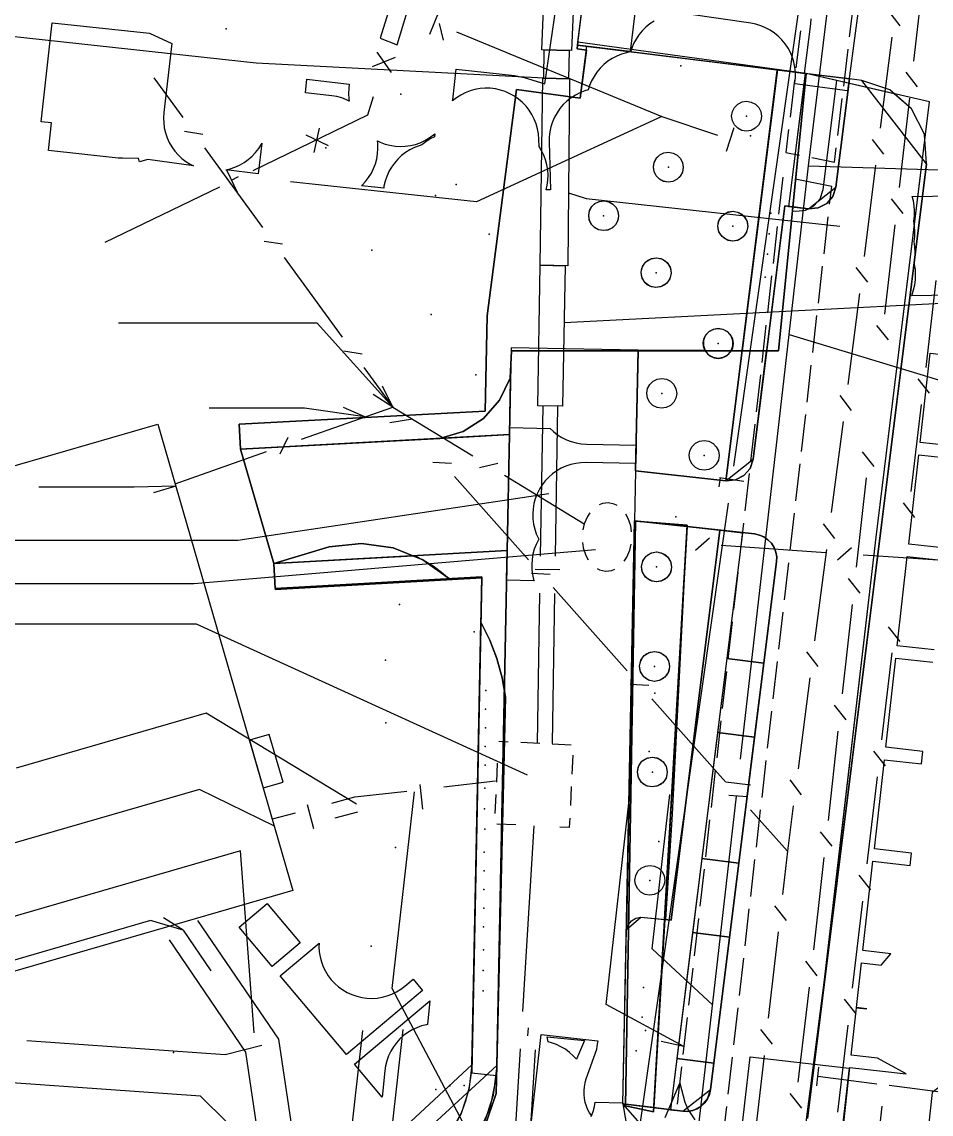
# Model space of a CAD drawing. Header units: metres. Extents: x 4550 to 4731, y 10605 to 11772.
# Drawn here: x 4646.23 to 4682.77, y 11572.27 to 11616.17 of the extents above; entities that cross this region are included whole.
import ezdxf

# ---------------------------------------------------------------- set-up
doc = ezdxf.new("R2010")
doc.units = ezdxf.units.M
for name, color, linetype in [('BOUNDARY', 7, 'Continuous'), ('BUILDING', 7, 'Continuous'), ('BUSH', 7, 'Continuous'), ('CURB', 7, 'Continuous'), ('ELECTR_CABLE', 7, 'Continuous'), ('ELECTR_CABLE_COMM', 7, 'Continuous'), ('GAS', 7, 'Continuous'), ('GRASS', 7, 'Continuous'), ('GROUND', 7, 'Continuous'), ('HEAT', 7, 'Continuous'), ('LAMP', 7, 'Continuous'), ('ROAD', 7, 'Continuous'), ('SEWER', 7, 'Continuous'), ('SIDEWALK_PATH', 7, 'Continuous'), ('TREE', 7, 'Continuous'), ('WATER_PIPELINE', 7, 'Continuous')]:
    doc.layers.add(name, color=color, linetype=linetype)

msp = doc.modelspace()

# ---------------------------------------------------------------- linework, layer by layer
at = {"layer": 'BOUNDARY'}
msp.add_lwpolyline([(4659.038, 11569.355), (4664.319, 11574.247), (4664.712, 11593.862), (4656.409, 11593.401), (4656.353, 11594.4), (4655.017, 11599.001), (4654.963, 11600), (4664.846, 11600.533), (4664.922, 11604.359), (4666.105, 11613.456), (4668.662, 11613.103), (4668.918, 11615.039), (4668.539, 11615.091), (4669.112, 11619.625)], dxfattribs=at)
at = {"layer": 'BUILDING'}
for points in [[(4643.254, 11577.245), (4637.826, 11595.982), (4651.698, 11600), (4657.126, 11581.263)], [(4655.931, 11585.389), (4656.726, 11585.62), (4656.171, 11587.531), (4655.377, 11587.3)]]:
    msp.add_lwpolyline(points, close=True, dxfattribs=at)
at = {"layer": 'BUSH'}
for p in [(4671.212, 11577.367), (4671.161, 11576.176)]:
    msp.add_point(p, dxfattribs=at)
at = {"layer": 'CURB'}
for points in [[(4679.488, 11613.877), (4668.558, 11615.243)], [(4674.512, 11597.717), (4676.587, 11614.229)], [(4677.699, 11614.09), (4677.031, 11608.748)], [(4678.943, 11609.532), (4679.486, 11613.878)], [(4679.982, 11613.816), (4679.486, 11613.878)], [(4682.587, 11610.467), (4679.982, 11613.816)], [(4682.587, 11610.467), (4677.793, 11572.099)], [(4677.842, 11608.662), (4678.943, 11609.532)], [(4675.614, 11598.598), (4676.885, 11608.777)], [(4676.885, 11608.777), (4677.842, 11608.662)], [(4665.897, 11603.077), (4665.827, 11599.584)], [(4670.991, 11602.975), (4665.897, 11603.077)], [(4670.894, 11598.122), (4670.991, 11602.975)], [(4655.017, 11599.001), (4665.827, 11599.584)], [(4665.827, 11599.584), (4665.734, 11594.921)], [(4674.513, 11597.728), (4675.614, 11598.598)], [(4670.894, 11598.122), (4674.513, 11597.728)], [(4670.385, 11572.689), (4670.854, 11596.115)], [(4675.673, 11595.59), (4670.854, 11596.115)], [(4670.52, 11579.677), (4671.108, 11580.183), (4672.32, 11580.074), (4674.276, 11595.731)], [(4675.191, 11595.631), (4672.293, 11572.44)], [(4656.353, 11594.4), (4665.734, 11594.921)], [(4665.734, 11594.921), (4665.319, 11574.227)], [(4673.907, 11573.257), (4676.557, 11594.472)], [(4656.353, 11594.4), (4656.411, 11593.357), (4664.712, 11593.834), (4664.313, 11573.933), (4665.297, 11573.829)], [(4658.957, 11568.358), (4665.319, 11574.227)], [(4672.791, 11572.389), (4673.907, 11573.257)], [(4670.385, 11572.689), (4672.791, 11572.389)], [(4673.054, 11569.648), (4670.385, 11572.689)]]:
    msp.add_lwpolyline(points, dxfattribs=at)
at = {"layer": 'ELECTR_CABLE'}
for points in [[(4679.878, 11616.926), (4679.403, 11613.396), (4677.286, 11613.681), (4677.296, 11613.732), (4677.316, 11613.937), (4677.316, 11614.143), (4677.296, 11614.348), (4677.255, 11614.55), (4677.195, 11614.747), (4677.116, 11614.938), (4677.019, 11615.119), (4676.904, 11615.29), (4676.773, 11615.45), (4676.627, 11615.595), (4676.468, 11615.726), (4676.296, 11615.84), (4676.114, 11615.937), (4675.924, 11616.016), (4675.727, 11616.075), (4675.525, 11616.115), (4673.019, 11616.484)], [(4671.632, 11616.207), (4671.46, 11616.092), (4671.301, 11615.961), (4671.156, 11615.815), (4671.025, 11615.656), (4670.911, 11615.484), (4670.814, 11615.302), (4670.735, 11615.112), (4670.691, 11614.967), (4670.522, 11614.934), (4670.324, 11614.875), (4670.133, 11614.798), (4669.951, 11614.702), (4669.779, 11614.588), (4669.619, 11614.458), (4669.472, 11614.314), (4669.34, 11614.155), (4669.225, 11613.984), (4669.126, 11613.803), (4669.046, 11613.613), (4668.993, 11613.441), (4668.847, 11613.4), (4668.655, 11613.325), (4668.472, 11613.231), (4668.298, 11613.12), (4668.136, 11612.992), (4667.988, 11612.849), (4667.854, 11612.692), (4667.736, 11612.523), (4667.636, 11612.343), (4667.553, 11612.154), (4667.49, 11611.958), (4667.446, 11611.757), (4667.422, 11611.552), (4667.418, 11611.346), (4667.476, 11609.418), (4667.297, 11609.418), (4667.341, 11609.608), (4667.368, 11609.812), (4667.374, 11610.018), (4667.36, 11610.224), (4667.326, 11610.427), (4667.273, 11610.626), (4667.2, 11610.819), (4667.108, 11611.004), (4667.012, 11611.158), (4667.004, 11611.465), (4666.988, 11611.671), (4666.952, 11611.874), (4666.897, 11612.072), (4666.822, 11612.264), (4666.729, 11612.448), (4666.618, 11612.622), (4666.491, 11612.784), (4666.348, 11612.933), (4666.192, 11613.067), (4666.023, 11613.185), (4665.843, 11613.286), (4665.655, 11613.369), (4665.459, 11613.434), (4665.258, 11613.478), (4665.053, 11613.503), (4664.847, 11613.507), (4664.642, 11613.492), (4664.439, 11613.456), (4664.24, 11613.4), (4664.048, 11613.326), (4663.864, 11613.232), (4663.691, 11613.122), (4663.54, 11613.004), (4663.546, 11613.036), (4663.683, 11614.278), (4666.028, 11614.024), (4666.414, 11613.943), (4667.239, 11613.682), (4667.697, 11616.791)], [(4685.202, 11605.21), (4681.976, 11605.158), (4681.998, 11605.206), (4682.064, 11605.401), (4682.111, 11605.602), (4682.138, 11605.806), (4682.145, 11606.012), (4682.132, 11606.218), (4682.098, 11606.421), (4682.085, 11606.471), (4682.097, 11606.521), (4682.124, 11606.726), (4682.13, 11606.932), (4682.117, 11607.137), (4682.083, 11607.341), (4682.083, 11607.341), (4682.083, 11607.341), (4682.11, 11607.545), (4682.117, 11607.751), (4682.104, 11607.957), (4682.07, 11608.16), (4682.07, 11608.161), (4682.07, 11608.163), (4682.097, 11608.367), (4682.104, 11608.573), (4682.091, 11608.779), (4682.057, 11608.982), (4682.01, 11609.159), (4685.262, 11609.211)], [(4678.174, 11573.409), (4678.252, 11574.155)], [(4672.074, 11572.14), (4672.164, 11572.326), (4672.672, 11573.518), (4672.87, 11572.757), (4673, 11572.439), (4673.275, 11572.047)], [(4680.585, 11573.483), (4678.214, 11573.789)], [(4685.822, 11572.807), (4681.081, 11573.419)]]:
    msp.add_lwpolyline(points, dxfattribs=at)
for points in [[(4651.3, 11610.644), (4650.959, 11610.554), (4650.926, 11610.678), (4650.274, 11610.691), (4650.098, 11610.702), (4647.302, 11611.006), (4647.423, 11612.117), (4647.015, 11612.161), (4647.448, 11616.138), (4651.357, 11615.713), (4652.263, 11615.306), (4651.938, 11612.528), (4651.924, 11612.322), (4651.931, 11612.116), (4651.957, 11611.912), (4652.004, 11611.711), (4652.069, 11611.516), (4652.154, 11611.328), (4652.257, 11611.149), (4652.377, 11610.981), (4652.512, 11610.826), (4652.662, 11610.685), (4652.826, 11610.559), (4653, 11610.45), (4653.134, 11610.384)], [(4659.39, 11613.672), (4659.371, 11613.497), (4659.358, 11613.291), (4659.366, 11613.085), (4659.379, 11612.992), (4659.28, 11613.041), (4659.087, 11613.114), (4658.888, 11613.168), (4658.685, 11613.201), (4657.624, 11613.325), (4657.687, 11613.871)], [(4660.417, 11609.525), (4660.403, 11609.527), (4659.881, 11609.587), (4659.9, 11609.604), (4660.042, 11609.755), (4660.167, 11609.918), (4660.276, 11610.093), (4660.368, 11610.277), (4660.441, 11610.47), (4660.494, 11610.669), (4660.528, 11610.873), (4660.542, 11611.078), (4660.535, 11611.284), (4660.522, 11611.39), (4660.632, 11611.336), (4660.825, 11611.264), (4661.024, 11611.212), (4661.228, 11611.179), (4661.434, 11611.167), (4661.64, 11611.174), (4661.844, 11611.202), (4662.044, 11611.25), (4662.239, 11611.317), (4662.426, 11611.403), (4662.604, 11611.507), (4662.771, 11611.628), (4662.824, 11611.674), (4662.81, 11611.557), (4662.81, 11611.553), (4662.637, 11611.466), (4662.463, 11611.355), (4662.301, 11611.228), (4662.299, 11611.226), (4662.202, 11611.195), (4662.01, 11611.122), (4661.825, 11611.03), (4661.65, 11610.921), (4661.487, 11610.796), (4661.337, 11610.654), (4661.201, 11610.499), (4661.081, 11610.332), (4660.979, 11610.153), (4660.894, 11609.965), (4660.828, 11609.77), (4660.781, 11609.569), (4660.771, 11609.486)], [(4655.734, 11610.071), (4654.424, 11610.224), (4654.597, 11610.264), (4654.792, 11610.33), (4654.98, 11610.414), (4655.159, 11610.517), (4655.326, 11610.637), (4655.482, 11610.772), (4655.623, 11610.923), (4655.748, 11611.086), (4655.858, 11611.261), (4655.878, 11611.302)], [(4656.291, 11578.211), (4654.96, 11579.792), (4656.088, 11580.74), (4656.128, 11580.687), (4657.416, 11579.157)], [(4658.177, 11579.144), (4658.171, 11579), (4658.184, 11578.794), (4658.217, 11578.59), (4658.269, 11578.391), (4658.341, 11578.198), (4658.432, 11578.013), (4658.54, 11577.837), (4658.664, 11577.673), (4658.805, 11577.522), (4658.959, 11577.386), (4659.126, 11577.265), (4659.304, 11577.161), (4659.492, 11577.076), (4659.686, 11577.009), (4659.887, 11576.961), (4660.091, 11576.933), (4660.297, 11576.926), (4660.503, 11576.938), (4660.706, 11576.971), (4660.906, 11577.024), (4661.099, 11577.095), (4661.284, 11577.186), (4661.459, 11577.294), (4661.623, 11577.419), (4661.952, 11577.695), (4662.334, 11577.242), (4659.273, 11574.666), (4656.613, 11577.828)], [(4659.595, 11574.284), (4662.623, 11576.831), (4662.529, 11575.872), (4662.495, 11575.867), (4662.295, 11575.817), (4662.101, 11575.747), (4661.915, 11575.659), (4661.738, 11575.553), (4661.573, 11575.43), (4661.42, 11575.292), (4661.282, 11575.139), (4661.159, 11574.974), (4661.053, 11574.797), (4660.965, 11574.611), (4660.895, 11574.417), (4660.845, 11574.217), (4660.815, 11574.013), (4660.711, 11572.958)], [(4668.837, 11575.233), (4668.515, 11574.476), (4668.389, 11574.616), (4668.236, 11574.754), (4668.071, 11574.877), (4667.894, 11574.983), (4667.708, 11575.071), (4667.513, 11575.141), (4667.385, 11575.173), (4667.339, 11575.381)]]:
    msp.add_lwpolyline(points, close=True, dxfattribs=at)
at = {"layer": 'ELECTR_CABLE_COMM'}
for points in [[(4682.475, 11618.193), (4682.062, 11614.597)], [(4681.052, 11616.602), (4681.512, 11616.01)], [(4681.188, 11615.562), (4680.724, 11611.9)], [(4651.533, 11613.922), (4652.694, 11612.324)], [(4681.744, 11614.146), (4682.21, 11613.559)], [(4681.891, 11613.107), (4681.478, 11609.511)], [(4652.764, 11611.775), (4653.504, 11611.658)], [(4680.4, 11611.452), (4680.859, 11610.859)], [(4653.575, 11611.11), (4655.896, 11607.913)], [(4680.535, 11610.412), (4680.071, 11606.749)], [(4681.159, 11609.06), (4681.625, 11608.473)], [(4681.307, 11608.021), (4680.894, 11604.425)], [(4655.966, 11607.364), (4656.706, 11607.247)], [(4656.777, 11606.699), (4659.098, 11603.502)], [(4679.747, 11606.301), (4680.206, 11605.709)], [(4682.561, 11602.283), (4682.973, 11605.782)], [(4679.883, 11605.261), (4679.419, 11601.599)], [(4661.143, 11600.692), (4658.101, 11604.058), (4650.116, 11604.058)], [(4680.575, 11603.974), (4681.041, 11603.387)], [(4659.168, 11602.954), (4659.908, 11602.836)], [(4659.979, 11602.288), (4661.143, 11600.692)], [(4661.143, 11600.692), (4660.725, 11601.527)], [(4682.706, 11601.244), (4682.241, 11601.832)], [(4661.143, 11600.692), (4660.354, 11601.192)], [(4679.094, 11601.152), (4679.552, 11600.558)], [(4660.014, 11600.294), (4657.589, 11600.646), (4653.765, 11600.646)], [(4657.475, 11599.399), (4661.143, 11600.692)], [(4660.014, 11600.294), (4659.159, 11600.671)], [(4661.143, 11600.692), (4664.347, 11598.737)], [(4681.971, 11597.294), (4682.386, 11600.793)], [(4661.933, 11600.21), (4661.012, 11600.051)], [(4679.227, 11600.111), (4678.753, 11596.45)], [(4656.605, 11598.812), (4656.929, 11599.488)], [(4652.391, 11597.607), (4656.06, 11598.9)], [(4680, 11598.886), (4680.468, 11598.3)], [(4662.75, 11598.482), (4663.498, 11598.438)], [(4664.623, 11598.258), (4665.351, 11598.435)], [(4665.627, 11597.956), (4668.831, 11596.001)], [(4652.418, 11597.516), (4650.74, 11597.468), (4646.915, 11597.468)], [(4652.418, 11597.516), (4651.525, 11597.24)], [(4663.622, 11597.899), (4666.587, 11594.557)], [(4680.151, 11597.848), (4679.753, 11594.25)], [(4670.146, 11596.73), (4670.037, 11596.793), (4669.8, 11596.844), (4669.56, 11596.815), (4669.433, 11596.756)], [(4682.114, 11596.255), (4681.651, 11596.844)], [(4669.059, 11596.436), (4668.955, 11596.289), (4668.831, 11596.001), (4668.775, 11595.751)], [(4670.73, 11595.681), (4670.697, 11595.916), (4670.597, 11596.214), (4670.497, 11596.385)], [(4678.428, 11596.003), (4678.885, 11595.41)], [(4673.86, 11595.418), (4673.296, 11594.925)], [(4669.283, 11594.956), (4653.142, 11593.591), (4645.2, 11593.591)], [(4668.758, 11595.254), (4668.789, 11595.027), (4668.887, 11594.728), (4668.991, 11594.549)], [(4670.429, 11594.499), (4670.537, 11594.653), (4670.66, 11594.942), (4670.713, 11595.184)], [(4678.536, 11594.839), (4674.326, 11595.121)], [(4678.56, 11594.963), (4678.086, 11591.302)], [(4679.566, 11595.036), (4679.002, 11594.543)], [(4684.242, 11594.457), (4680.032, 11594.739)], [(4666.711, 11594.018), (4667.459, 11593.973)], [(4669.342, 11594.204), (4669.444, 11594.144), (4669.681, 11594.091), (4669.695, 11594.09)], [(4669.695, 11594.09), (4669.935, 11594.122), (4670.055, 11594.179)], [(4679.436, 11593.797), (4679.905, 11593.212)], [(4667.583, 11593.435), (4670.549, 11590.092)], [(4679.588, 11592.759), (4679.189, 11589.162)], [(4681.523, 11591.266), (4681.059, 11591.855)], [(4677.761, 11590.855), (4678.218, 11590.261)], [(4680.788, 11587.317), (4681.203, 11590.816)], [(4677.893, 11589.814), (4677.419, 11586.153)], [(4670.673, 11589.554), (4671.421, 11589.509)], [(4671.545, 11588.97), (4674.51, 11585.628)], [(4678.872, 11588.709), (4679.341, 11588.124)], [(4679.024, 11587.671), (4678.625, 11584.074)], [(4680.932, 11586.277), (4680.468, 11586.866)], [(4677.094, 11585.706), (4677.551, 11585.112)], [(4680.197, 11582.328), (4680.612, 11585.827)], [(4674.634, 11585.089), (4675.382, 11585.045)], [(4675.506, 11584.506), (4676.989, 11582.835)], [(4677.226, 11584.665), (4676.989, 11582.835)], [(4678.309, 11583.621), (4678.777, 11583.036)], [(4676.989, 11582.835), (4676.791, 11581.095)], [(4678.46, 11582.583), (4678.261, 11580.784)], [(4680.34, 11581.289), (4679.877, 11581.877)], [(4679.605, 11577.339), (4680.02, 11580.838)], [(4676.473, 11580.643), (4676.939, 11580.056)], [(4678.261, 11580.784), (4678.036, 11578.87)], [(4676.621, 11579.604), (4676.225, 11576.124)], [(4677.716, 11578.419), (4678.18, 11577.831)], [(4677.861, 11577.38), (4677.41, 11573.552)], [(4679.749, 11576.3), (4679.285, 11576.889)], [(4675.907, 11575.672), (4676.374, 11575.085)], [(4679.014, 11572.35), (4679.429, 11575.849)], [(4676.056, 11574.633), (4675.66, 11571.153)], [(4677.091, 11573.101), (4677.555, 11572.513)]]:
    msp.add_lwpolyline(points, dxfattribs=at)
at = {"layer": 'GAS'}
for points in [[(4683.816, 11599.101), (4682.325, 11599.269), (4682.729, 11602.857), (4684.22, 11602.689)], [(4683.356, 11595.017), (4681.865, 11595.185), (4682.269, 11598.772), (4683.76, 11598.604)], [(4682.895, 11590.932), (4681.405, 11591.1), (4681.809, 11594.688), (4683.3, 11594.52)], [(4679.082, 11570.315), (4679.501, 11574.14), (4681.757, 11573.893), (4680.607, 11574.522), (4679.556, 11574.637), (4679.766, 11576.55), (4680.187, 11576.503), (4680.188, 11576.508), (4679.767, 11576.555), (4679.969, 11578.349), (4680.762, 11578.26), (4681.149, 11578.719), (4680.025, 11578.846), (4680.429, 11582.434), (4681.919, 11582.266), (4681.962, 11582.644), (4681.975, 11582.763), (4680.485, 11582.931), (4680.889, 11586.518), (4682.379, 11586.351), (4682.435, 11586.847), (4680.945, 11587.015), (4681.349, 11590.603), (4682.84, 11590.435)], [(4666.21, 11567.575), (4667.1, 11575.475), (4669.374, 11575.219), (4669.356, 11575.153), (4669.331, 11574.998), (4669.324, 11574.876), (4668.898, 11573.678), (4668.853, 11573.528), (4668.823, 11573.374), (4668.808, 11573.218), (4668.808, 11573.061), (4668.824, 11572.904), (4668.855, 11572.75), (4668.901, 11572.6), (4668.961, 11572.455), (4669.035, 11572.317), (4669.123, 11572.187)], [(4674.585, 11566.644), (4675.494, 11574.58), (4679.468, 11574.125), (4678.514, 11565.795)]]:
    msp.add_lwpolyline(points, dxfattribs=at)
at = {"layer": 'GRASS'}
for points in [[(4677.743, 11614.095), (4668.573, 11615.363), (4668.539, 11615.091), (4668.918, 11615.039), (4668.662, 11613.103), (4666.105, 11613.456), (4664.922, 11604.359), (4664.846, 11600.533), (4654.963, 11600), (4655.017, 11599.001), (4663.025, 11599.433), (4663.97, 11599.714), (4664.785, 11600.236), (4665.425, 11600.962), (4665.846, 11601.853), (4665.912, 11602.953), (4676.637, 11602.953)], [(4674.736, 11602.959), (4674.803, 11603.157), (4674.8, 11603.36), (4674.729, 11603.55), (4674.594, 11603.71), (4674.413, 11603.814), (4674.213, 11603.849), (4674.012, 11603.815), (4673.83, 11603.713), (4673.694, 11603.555), (4673.622, 11603.365), (4673.617, 11603.162), (4673.683, 11602.963), (4670.991, 11602.975), (4665.897, 11603.077), (4665.827, 11599.584), (4655.017, 11599.001), (4654.963, 11600), (4664.846, 11600.533), (4664.922, 11604.359), (4666.105, 11613.456), (4668.662, 11613.103), (4668.939, 11615.195), (4676.588, 11614.24), (4675.171, 11602.957)], [(4677.032, 11608.759), (4676.885, 11608.777), (4676.158, 11602.955), (4675.171, 11602.959), (4676.588, 11614.24), (4677.7, 11614.101)], [(4677.842, 11608.662), (4678.234, 11608.697), (4678.571, 11608.871), (4678.819, 11609.159), (4678.943, 11609.532), (4679.486, 11613.878), (4677.7, 11614.101), (4677.032, 11608.759)], [(4678.974, 11613.814), (4677.743, 11614.095), (4677.196, 11608.582), (4677.327, 11608.567), (4677.718, 11608.602), (4678.055, 11608.777), (4678.303, 11609.064), (4678.427, 11609.437)], [(4675.951, 11612.378), (4675.92, 11612.191), (4675.835, 11612.026), (4675.703, 11611.895), (4675.533, 11611.81), (4675.345, 11611.782), (4675.162, 11611.812), (4674.997, 11611.897), (4674.864, 11612.032), (4674.779, 11612.202), (4674.751, 11612.386), (4674.781, 11612.569), (4674.868, 11612.737), (4675.004, 11612.871), (4675.17, 11612.954), (4675.353, 11612.982), (4675.54, 11612.951), (4675.709, 11612.864), (4675.839, 11612.731), (4675.923, 11612.566)], [(4672.808, 11610.326), (4672.776, 11610.139), (4672.689, 11609.975), (4672.556, 11609.845), (4672.386, 11609.761), (4672.198, 11609.734), (4672.015, 11609.765), (4671.851, 11609.851), (4671.718, 11609.987), (4671.634, 11610.158), (4671.608, 11610.341), (4671.639, 11610.524), (4671.727, 11610.692), (4671.863, 11610.825), (4672.03, 11610.907), (4672.213, 11610.934), (4672.401, 11610.902), (4672.569, 11610.813), (4672.698, 11610.68), (4672.78, 11610.514)], [(4672.808, 11610.33), (4672.777, 11610.143), (4672.691, 11609.978), (4672.559, 11609.847), (4672.39, 11609.762), (4672.202, 11609.734), (4672.019, 11609.764), (4671.854, 11609.849), (4671.72, 11609.984), (4671.635, 11610.154), (4671.608, 11610.337), (4671.638, 11610.521), (4671.725, 11610.689), (4671.86, 11610.823), (4672.026, 11610.906), (4672.21, 11610.934), (4672.397, 11610.903), (4672.565, 11610.816), (4672.696, 11610.683), (4672.779, 11610.518)], [(4670.208, 11608.379), (4670.177, 11608.192), (4670.092, 11608.027), (4669.96, 11607.896), (4669.79, 11607.811), (4669.602, 11607.783), (4669.419, 11607.813), (4669.254, 11607.898), (4669.121, 11608.033), (4669.036, 11608.203), (4669.008, 11608.386), (4669.038, 11608.57), (4669.125, 11608.738), (4669.26, 11608.872), (4669.427, 11608.954), (4669.61, 11608.983), (4669.797, 11608.952), (4669.966, 11608.865), (4670.096, 11608.732), (4670.179, 11608.567)], [(4670.208, 11608.36), (4670.171, 11608.174), (4670.08, 11608.012), (4669.944, 11607.885), (4669.772, 11607.805), (4669.584, 11607.783), (4669.402, 11607.819), (4669.239, 11607.909), (4669.11, 11608.048), (4669.03, 11608.221), (4669.009, 11608.405), (4669.044, 11608.587), (4669.137, 11608.753), (4669.276, 11608.882), (4669.445, 11608.96), (4669.629, 11608.982), (4669.815, 11608.946), (4669.981, 11608.853), (4670.107, 11608.717), (4670.185, 11608.549)], [(4675.399, 11607.949), (4675.347, 11607.716), (4675.215, 11607.528), (4675.022, 11607.403), (4674.788, 11607.36), (4674.555, 11607.412), (4674.367, 11607.544), (4674.242, 11607.737), (4674.199, 11607.971), (4674.251, 11608.204), (4674.383, 11608.392), (4674.576, 11608.517), (4674.81, 11608.56), (4675.043, 11608.508), (4675.231, 11608.376), (4675.356, 11608.183)], [(4675.399, 11607.956), (4675.368, 11607.769), (4675.282, 11607.604), (4675.15, 11607.474), (4674.981, 11607.388), (4674.793, 11607.36), (4674.61, 11607.39), (4674.445, 11607.475), (4674.311, 11607.61), (4674.226, 11607.78), (4674.199, 11607.964), (4674.229, 11608.147), (4674.316, 11608.316), (4674.451, 11608.449), (4674.617, 11608.532), (4674.8, 11608.56), (4674.988, 11608.529), (4675.156, 11608.442), (4675.287, 11608.31), (4675.37, 11608.144)], [(4672.317, 11606.088), (4672.286, 11605.901), (4672.2, 11605.736), (4672.069, 11605.605), (4671.899, 11605.52), (4671.711, 11605.492), (4671.528, 11605.522), (4671.363, 11605.607), (4671.23, 11605.742), (4671.145, 11605.912), (4671.117, 11606.095), (4671.147, 11606.279), (4671.234, 11606.447), (4671.369, 11606.581), (4671.535, 11606.663), (4671.719, 11606.692), (4671.906, 11606.661), (4672.075, 11606.574), (4672.205, 11606.441), (4672.288, 11606.276)], [(4672.317, 11606.073), (4672.263, 11605.841), (4672.128, 11605.654), (4671.933, 11605.532), (4671.698, 11605.492), (4671.466, 11605.546), (4671.28, 11605.681), (4671.157, 11605.876), (4671.118, 11606.111), (4671.172, 11606.342), (4671.307, 11606.529), (4671.501, 11606.652), (4671.736, 11606.691), (4671.968, 11606.637), (4672.155, 11606.502), (4672.277, 11606.308)], [(4674.81, 11603.245), (4674.779, 11603.058), (4674.694, 11602.893), (4674.562, 11602.763), (4674.392, 11602.677), (4674.204, 11602.649), (4674.021, 11602.68), (4673.856, 11602.764), (4673.723, 11602.899), (4673.638, 11603.069), (4673.61, 11603.253), (4673.64, 11603.436), (4673.727, 11603.605), (4673.863, 11603.738), (4674.029, 11603.821), (4674.212, 11603.849), (4674.399, 11603.818), (4674.568, 11603.731), (4674.698, 11603.599), (4674.781, 11603.433)], [(4675.171, 11602.959), (4674.514, 11597.728), (4670.894, 11598.122), (4670.991, 11602.975), (4673.682, 11602.964), (4673.777, 11602.834), (4673.902, 11602.734), (4674.048, 11602.671), (4674.208, 11602.649), (4674.368, 11602.67), (4674.515, 11602.732), (4674.64, 11602.83), (4674.736, 11602.96)], [(4676.158, 11602.953), (4670.991, 11602.953), (4670.894, 11598.122), (4674.513, 11597.728), (4674.905, 11597.763), (4675.242, 11597.938), (4675.49, 11598.225), (4675.614, 11598.598)], [(4675.171, 11602.959), (4676.158, 11602.955), (4675.614, 11598.598), (4675.49, 11598.226), (4675.242, 11597.938), (4674.905, 11597.763), (4674.514, 11597.728)], [(4665.886, 11602.533), (4665.846, 11601.853), (4665.425, 11600.962), (4664.785, 11600.236), (4663.97, 11599.714), (4663.025, 11599.433), (4665.827, 11599.584)], [(4672.543, 11601.24), (4672.512, 11601.053), (4672.426, 11600.888), (4672.295, 11600.758), (4672.125, 11600.672), (4671.937, 11600.644), (4671.754, 11600.674), (4671.589, 11600.759), (4671.455, 11600.894), (4671.371, 11601.064), (4671.343, 11601.248), (4671.373, 11601.431), (4671.46, 11601.6), (4671.595, 11601.733), (4671.761, 11601.816), (4671.945, 11601.844), (4672.132, 11601.813), (4672.301, 11601.726), (4672.431, 11601.594), (4672.514, 11601.428)], [(4674.248, 11598.746), (4674.217, 11598.558), (4674.131, 11598.394), (4674, 11598.263), (4673.83, 11598.178), (4673.642, 11598.15), (4673.459, 11598.18), (4673.294, 11598.265), (4673.161, 11598.4), (4673.076, 11598.57), (4673.048, 11598.753), (4673.078, 11598.936), (4673.165, 11599.105), (4673.3, 11599.238), (4673.466, 11599.321), (4673.65, 11599.35), (4673.837, 11599.319), (4674.006, 11599.231), (4674.136, 11599.099), (4674.219, 11598.933)], [(4672.965, 11595.95), (4670.894, 11596.11), (4670.484, 11572.607), (4671.61, 11572.358)], [(4672.961, 11595.885), (4670.854, 11596.115), (4670.525, 11579.704), (4670.601, 11579.895), (4670.732, 11580.046), (4670.906, 11580.146), (4671.108, 11580.183), (4672.106, 11580.093), (4672.378, 11584.329)], [(4676.557, 11594.472), (4676.562, 11594.671), (4676.528, 11594.865), (4676.457, 11595.049), (4676.349, 11595.216), (4676.211, 11595.359), (4676.049, 11595.471), (4675.868, 11595.549), (4675.673, 11595.59), (4672.961, 11595.885), (4671.621, 11572.535), (4672.791, 11572.389), (4673.187, 11572.418), (4673.528, 11572.592), (4673.781, 11572.881), (4673.907, 11573.257)], [(4672.056, 11580.098), (4672.961, 11595.885), (4674.277, 11595.742), (4672.32, 11580.074)], [(4672.061, 11580.097), (4672.319, 11580.065), (4674.277, 11595.742), (4675.192, 11595.642), (4672.294, 11572.451), (4671.622, 11572.535)], [(4674.56, 11590.582), (4676.048, 11590.396), (4676.557, 11594.472), (4676.562, 11594.671), (4676.528, 11594.865), (4676.457, 11595.049), (4676.349, 11595.216), (4676.211, 11595.359), (4676.049, 11595.471), (4675.868, 11595.549), (4675.673, 11595.59), (4675.192, 11595.642)], [(4658.574, 11595.073), (4656.353, 11594.4), (4656.409, 11593.401), (4663.41, 11593.79), (4662.349, 11594.554), (4661.151, 11595.033), (4659.874, 11595.211)], [(4656.411, 11593.357), (4664.712, 11593.834), (4664.313, 11573.933), (4665.298, 11573.829), (4665.305, 11573.928), (4665.311, 11574.028), (4665.316, 11574.127), (4665.319, 11574.227), (4665.734, 11594.921), (4656.353, 11594.4)], [(4665.734, 11594.921), (4662.031, 11594.715), (4662.402, 11594.525), (4662.757, 11594.307), (4663.093, 11594.061), (4663.41, 11593.79), (4664.712, 11593.862), (4664.676, 11592.042), (4664.996, 11591.399), (4665.261, 11590.733), (4665.47, 11590.047), (4665.622, 11589.345)], [(4672.333, 11594.262), (4672.302, 11594.075), (4672.216, 11593.91), (4672.085, 11593.779), (4671.915, 11593.694), (4671.727, 11593.666), (4671.544, 11593.696), (4671.379, 11593.781), (4671.246, 11593.916), (4671.161, 11594.086), (4671.133, 11594.27), (4671.163, 11594.453), (4671.25, 11594.622), (4671.385, 11594.755), (4671.551, 11594.838), (4671.735, 11594.866), (4671.922, 11594.835), (4672.091, 11594.748), (4672.221, 11594.615), (4672.304, 11594.45)], [(4672.333, 11594.247), (4672.278, 11594.015), (4672.144, 11593.828), (4671.949, 11593.706), (4671.714, 11593.666), (4671.482, 11593.721), (4671.296, 11593.855), (4671.173, 11594.05), (4671.133, 11594.285), (4671.188, 11594.517), (4671.322, 11594.703), (4671.517, 11594.826), (4671.752, 11594.866), (4671.984, 11594.811), (4672.171, 11594.677), (4672.293, 11594.482)], [(4672.253, 11590.252), (4672.2, 11590.02), (4672.067, 11589.832), (4671.873, 11589.709), (4671.638, 11589.667), (4671.406, 11589.72), (4671.218, 11589.854), (4671.095, 11590.048), (4671.053, 11590.282), (4671.106, 11590.515), (4671.24, 11590.702), (4671.434, 11590.826), (4671.668, 11590.867), (4671.901, 11590.814), (4672.088, 11590.681), (4672.212, 11590.487)], [(4672.253, 11590.263), (4672.222, 11590.076), (4672.136, 11589.912), (4672.005, 11589.781), (4671.835, 11589.695), (4671.647, 11589.667), (4671.464, 11589.698), (4671.299, 11589.783), (4671.166, 11589.918), (4671.081, 11590.088), (4671.053, 11590.271), (4671.083, 11590.454), (4671.17, 11590.623), (4671.305, 11590.756), (4671.471, 11590.839), (4671.655, 11590.867), (4671.842, 11590.837), (4672.011, 11590.749), (4672.141, 11590.617), (4672.224, 11590.451)], [(4674.188, 11587.605), (4675.676, 11587.419), (4676.048, 11590.396), (4674.56, 11590.582)], [(4674.188, 11587.605), (4673.555, 11582.544), (4675.044, 11582.358), (4675.676, 11587.419)], [(4672.165, 11586.01), (4672.114, 11585.777), (4671.982, 11585.589), (4671.788, 11585.464), (4671.554, 11585.421), (4671.321, 11585.472), (4671.133, 11585.605), (4671.008, 11585.798), (4670.965, 11586.032), (4671.017, 11586.265), (4671.149, 11586.453), (4671.342, 11586.578), (4671.577, 11586.621), (4671.809, 11586.569), (4671.998, 11586.437), (4672.122, 11586.244)], [(4672.165, 11586.017), (4672.134, 11585.83), (4672.049, 11585.665), (4671.917, 11585.534), (4671.747, 11585.449), (4671.559, 11585.421), (4671.376, 11585.451), (4671.211, 11585.536), (4671.078, 11585.671), (4670.993, 11585.841), (4670.965, 11586.025), (4670.995, 11586.208), (4671.082, 11586.377), (4671.217, 11586.51), (4671.384, 11586.593), (4671.567, 11586.621), (4671.754, 11586.59), (4671.923, 11586.503), (4672.053, 11586.37), (4672.136, 11586.205)], [(4672.066, 11581.664), (4672.033, 11581.477), (4671.947, 11581.313), (4671.814, 11581.183), (4671.644, 11581.099), (4671.456, 11581.072), (4671.273, 11581.104), (4671.109, 11581.19), (4670.976, 11581.325), (4670.892, 11581.496), (4670.866, 11581.68), (4670.897, 11581.862), (4670.985, 11582.031), (4671.121, 11582.163), (4671.287, 11582.245), (4671.471, 11582.272), (4671.658, 11582.24), (4671.826, 11582.152), (4671.955, 11582.019), (4672.038, 11581.852)], [(4673.555, 11582.544), (4673.183, 11579.567), (4674.672, 11579.382), (4675.044, 11582.358)], [(4672.061, 11580.097), (4671.622, 11572.535), (4670.385, 11572.689), (4670.525, 11579.704), (4670.601, 11579.895), (4670.732, 11580.046), (4670.906, 11580.146), (4671.108, 11580.183)], [(4672.551, 11574.507), (4674.04, 11574.321), (4674.672, 11579.382), (4673.183, 11579.567)], [(4672.551, 11574.507), (4672.294, 11572.451), (4672.791, 11572.389), (4672.987, 11572.384), (4673.18, 11572.417), (4673.362, 11572.487), (4673.529, 11572.592), (4673.671, 11572.727), (4673.784, 11572.887), (4673.863, 11573.065), (4673.907, 11573.257), (4674.04, 11574.321)]]:
    msp.add_lwpolyline(points, close=True, dxfattribs=at)
for points in [[(4664.822, 11571.733), (4665.296, 11573.095), (4665.671, 11589.026), (4665.528, 11589.812), (4665.313, 11590.58), (4665.029, 11591.325), (4664.676, 11592.042), (4664.319, 11574.247), (4664.197, 11573.246), (4663.882, 11572.3), (4663.384, 11571.435)], [(4663.642, 11571.833), (4663.893, 11572.328), (4664.088, 11572.847), (4664.225, 11573.383), (4664.303, 11573.934), (4665.297, 11573.829), (4665.031, 11572.512), (4664.488, 11571.301)]]:
    msp.add_lwpolyline(points, dxfattribs=at)
at = {"layer": 'GROUND'}
for points in [[(4654.963, 11600), (4664.846, 11600.533), (4664.922, 11604.359), (4666.105, 11613.456), (4668.662, 11613.103), (4668.918, 11615.039), (4668.539, 11615.091), (4668.558, 11615.243), (4677.743, 11614.095), (4677.211, 11608.738), (4676.885, 11608.777), (4676.158, 11602.953), (4670.991, 11602.953), (4670.991, 11602.975), (4665.897, 11603.077), (4665.886, 11602.533), (4665.846, 11601.853), (4665.425, 11600.962), (4664.785, 11600.236), (4663.97, 11599.714), (4663.025, 11599.433), (4655.017, 11599.001)], [(4656.409, 11593.401), (4656.353, 11594.4), (4661.957, 11594.711), (4662.349, 11594.554), (4663.41, 11593.79)]]:
    msp.add_lwpolyline(points, close=True, dxfattribs=at)
msp.add_lwpolyline([(4659.038, 11569.355), (4664.319, 11574.247), (4664.676, 11592.042), (4665.029, 11591.325), (4665.313, 11590.58), (4665.528, 11589.812), (4665.621, 11589.3), (4665.319, 11574.227), (4665.172, 11573.023), (4664.791, 11571.885)], dxfattribs=at)
at = {"layer": 'HEAT'}
for points in [[(4655.572, 11575.534), (4655.021, 11582.855), (4642.483, 11579.223)], [(4652.717, 11579.668), (4651.405, 11580.049), (4643.715, 11577.821)], [(4652.717, 11579.668), (4651.922, 11580.159)], [(4653.289, 11580.058), (4656.539, 11575.285), (4657.343, 11569.9)], [(4652.717, 11579.668), (4653.829, 11578.035)], [(4652.145, 11579.279), (4655.217, 11574.768), (4655.974, 11569.695)], [(4655.878, 11575.026), (4654.403, 11574.658), (4646.43, 11575.218)], [(4656.658, 11569.798), (4653.413, 11572.996), (4645.829, 11573.528)]]:
    msp.add_lwpolyline(points, dxfattribs=at)
at = {"layer": 'LAMP'}
msp.add_point((4675.51, 11611.593), dxfattribs=at)
at = {"layer": 'ROAD'}
for points in [[(4670.916, 11616.964), (4670.668, 11614.979), (4668.559, 11615.243), (4668.558, 11615.243), (4668.558, 11615.244), (4669.112, 11619.625)], [(4677.744, 11571.953), (4678.471, 11577.557), (4678.869, 11580.964), (4680.564, 11595.46), (4682.515, 11611.414), (4682.515, 11611.416), (4682.498, 11611.653), (4682.497, 11611.657), (4681.979, 11612.679), (4681.976, 11612.682), (4681.286, 11613.285), (4681.282, 11613.287), (4677.744, 11614.096), (4677.743, 11614.096), (4677.683, 11614.103), (4677.93, 11616.088), (4677.946, 11616.293)], [(4669.109, 11572.183), (4669.183, 11572.376), (4669.237, 11572.574), (4669.268, 11572.751), (4670.386, 11572.729), (4670.385, 11572.691), (4670.385, 11572.689), (4670.571, 11571.586)]]:
    msp.add_lwpolyline(points, dxfattribs=at)
msp.add_lwpolyline([(4665.734, 11594.921), (4665.827, 11599.585), (4665.833, 11599.864), (4667.46, 11599.831), (4667.593, 11599.706), (4667.756, 11599.58), (4667.931, 11599.47), (4668.115, 11599.379), (4668.308, 11599.305), (4668.507, 11599.251), (4668.71, 11599.217), (4668.915, 11599.203), (4670.915, 11599.163), (4670.9, 11598.419), (4668.9, 11598.459), (4668.694, 11598.453), (4668.49, 11598.427), (4668.289, 11598.381), (4668.094, 11598.315), (4667.906, 11598.231), (4667.727, 11598.129), (4667.559, 11598.009), (4667.404, 11597.874), (4667.262, 11597.724), (4667.136, 11597.561), (4667.027, 11597.386), (4666.935, 11597.202), (4666.861, 11597.009), (4666.807, 11596.81), (4666.773, 11596.607), (4666.759, 11596.401), (4666.765, 11596.195), (4666.791, 11595.991), (4666.837, 11595.79), (4666.903, 11595.595), (4666.987, 11595.407), (4667.003, 11595.378), (4666.986, 11595.351), (4666.894, 11595.166), (4666.821, 11594.974), (4666.767, 11594.775), (4666.732, 11594.571), (4666.718, 11594.366), (4666.724, 11594.16), (4666.75, 11593.955), (4666.796, 11593.755), (4666.811, 11593.712), (4665.71, 11593.734)], close=True, dxfattribs=at)
at = {"layer": 'SEWER'}
for points in [[(4677.842, 11610.393), (4679.801, 11626.441)], [(4679.492, 11615.576), (4679.671, 11617.065)], [(4662.987, 11616.586), (4662.609, 11615.671)], [(4662.996, 11616.111), (4663.163, 11615.442)], [(4663.7, 11615.768), (4671.95, 11612.365)], [(4677.514, 11615.819), (4677.335, 11614.33)], [(4679.253, 11613.59), (4679.432, 11615.079)], [(4677.276, 11613.833), (4677.097, 11612.344)], [(4679.015, 11611.604), (4679.194, 11613.094)], [(4671.95, 11612.365), (4664.503, 11608.934), (4657.021, 11609.748)], [(4671.95, 11612.365), (4674.185, 11611.617)], [(4674.84, 11611.908), (4674.525, 11610.969)], [(4677.037, 11611.847), (4676.926, 11610.923), (4677.484, 11610.814)], [(4677.975, 11610.719), (4678.887, 11610.541), (4678.955, 11611.108)], [(4675.112, 11586.537), (4677.842, 11610.393)], [(4677.842, 11610.393), (4685.708, 11610.14), (4692.838, 11609.364)], [(4676.81, 11609.938), (4676.64, 11608.448)], [(4678.771, 11609.559), (4677.299, 11609.845)], [(4678.689, 11608.84), (4678.771, 11609.559)], [(4678.463, 11606.853), (4678.633, 11608.344)], [(4676.584, 11607.951), (4676.414, 11606.461)], [(4678.236, 11604.866), (4678.406, 11606.357)], [(4676.357, 11605.964), (4676.188, 11604.473)], [(4678.01, 11602.879), (4678.18, 11604.369)], [(4676.131, 11603.977), (4675.961, 11602.486)], [(4677.066, 11603.609), (4684.434, 11601.368), (4690.64, 11600.692)], [(4677.783, 11600.892), (4677.953, 11602.382)], [(4675.905, 11601.989), (4675.735, 11600.499)], [(4677.557, 11598.905), (4677.727, 11600.395)], [(4675.678, 11600.002), (4675.509, 11598.512)], [(4677.33, 11596.918), (4677.5, 11598.408)], [(4675.452, 11598.015), (4675.282, 11596.525)], [(4677.104, 11594.931), (4677.274, 11596.421)], [(4675.226, 11596.028), (4675.056, 11594.538)], [(4676.878, 11592.943), (4677.047, 11594.434)], [(4674.999, 11594.041), (4674.83, 11592.55)], [(4676.651, 11590.956), (4676.821, 11592.447)], [(4674.773, 11592.054), (4674.603, 11590.563)], [(4674.547, 11590.067), (4674.377, 11588.576)], [(4676.425, 11588.969), (4676.594, 11590.459)], [(4676.198, 11586.982), (4676.368, 11588.472)], [(4674.32, 11588.079), (4674.151, 11586.589)], [(4674.094, 11586.092), (4673.924, 11584.602)], [(4675.972, 11584.995), (4676.141, 11586.485)], [(4672.83, 11574.989), (4669.704, 11576.681), (4670.682, 11585.36)], [(4674.521, 11585.627), (4675.505, 11585.514)], [(4673.982, 11576.66), (4671.564, 11578.921), (4672.262, 11585.124)], [(4672.212, 11561.191), (4674.942, 11585.047)], [(4675.745, 11583.008), (4675.915, 11584.498)], [(4673.868, 11584.105), (4673.698, 11582.615)], [(4675.519, 11581.021), (4675.689, 11582.511)], [(4673.641, 11582.118), (4673.472, 11580.628)], [(4675.292, 11579.033), (4675.462, 11580.524)], [(4673.415, 11580.131), (4673.245, 11578.64)], [(4675.066, 11577.046), (4675.236, 11578.537)], [(4673.189, 11578.144), (4673.019, 11576.653)], [(4674.839, 11575.059), (4675.009, 11576.549)], [(4672.962, 11576.156), (4672.793, 11574.666)], [(4672.83, 11574.989), (4671.919, 11575.198)], [(4674.613, 11573.072), (4674.783, 11574.562)], [(4684.426, 11574.341), (4682.807, 11573.135), (4682.105, 11566.739)], [(4672.736, 11574.169), (4672.566, 11572.679)], [(4672.212, 11561.191), (4679.966, 11565.037), (4680.796, 11572.596)], [(4674.386, 11571.085), (4674.556, 11572.575)]]:
    msp.add_lwpolyline(points, dxfattribs=at)
at = {"layer": 'SIDEWALK_PATH'}
for points in [[(4677.431, 11569.536), (4678.471, 11577.557), (4680.564, 11595.459), (4682.705, 11612.961), (4677.743, 11614.095), (4676.637, 11602.953), (4665.912, 11602.953), (4665.846, 11601.853), (4665.425, 11600.962), (4664.785, 11600.236), (4663.97, 11599.714), (4663.025, 11599.433), (4655.017, 11599.001), (4656.353, 11594.4), (4658.574, 11595.073), (4659.874, 11595.211), (4661.151, 11595.033), (4662.349, 11594.554), (4663.41, 11593.79), (4664.712, 11593.862), (4664.676, 11592.042), (4665.029, 11591.325), (4665.313, 11590.58), (4665.528, 11589.812), (4665.671, 11589.026), (4665.296, 11573.095), (4664.822, 11571.733)], [(4677.793, 11572.099), (4678.369, 11576.706), (4682.587, 11610.467), (4682.498, 11611.655), (4681.978, 11612.681), (4681.111, 11613.437), (4679.982, 11613.816), (4679.486, 11613.878), (4678.943, 11609.532), (4678.819, 11609.159), (4678.571, 11608.871), (4678.234, 11608.697), (4677.842, 11608.662), (4676.885, 11608.777), (4675.614, 11598.598), (4675.49, 11598.225), (4675.242, 11597.938), (4674.905, 11597.763), (4674.513, 11597.728), (4670.894, 11598.122), (4670.854, 11596.115), (4675.673, 11595.59), (4675.868, 11595.549), (4676.049, 11595.471), (4676.211, 11595.359), (4676.349, 11595.216), (4676.457, 11595.049), (4676.528, 11594.865), (4676.562, 11594.671), (4676.557, 11594.472), (4673.907, 11573.257), (4673.863, 11573.065), (4673.784, 11572.887), (4673.671, 11572.727), (4673.528, 11572.592), (4673.362, 11572.487), (4673.18, 11572.417), (4672.987, 11572.384), (4672.791, 11572.389), (4670.385, 11572.689), (4670.572, 11571.583)]]:
    msp.add_lwpolyline(points, dxfattribs=at)
for points in [[(4655.017, 11599.001), (4665.827, 11599.584), (4665.734, 11594.921), (4656.353, 11594.4)], [(4671.61, 11572.358), (4670.484, 11572.607), (4670.894, 11596.11), (4672.965, 11595.95)]]:
    msp.add_lwpolyline(points, close=True, dxfattribs=at)
at = {"layer": 'TREE'}
for p in [(4654.445, 11615.891), (4672.714, 11614.406), (4661.458, 11613.267), (4675.351, 11612.382), (4658.442, 11611.115), (4672.213, 11610.329), (4663.677, 11609.641), (4662.848, 11609.196), (4676.331, 11608.48), (4669.609, 11608.383), (4665.007, 11607.638), (4674.799, 11607.96), (4676.263, 11607.658), (4660.293, 11606.999), (4676.187, 11606.836), (4671.717, 11606.092), (4676.101, 11605.915), (4662.684, 11604.417), (4674.21, 11603.249), (4664.469, 11601.991), (4671.943, 11601.242), (4673.648, 11598.75), (4672.503, 11596.286), (4671.733, 11594.266), (4661.403, 11592.751), (4664.401, 11591.659), (4660.846, 11590.52), (4671.653, 11590.267), (4664.869, 11589.298), (4671.668, 11589.19), (4664.863, 11588.548), (4660.854, 11587.993), (4664.856, 11587.798), (4664.849, 11587.048), (4671.443, 11586.844), (4664.843, 11586.298), (4671.568, 11586.018), (4664.834, 11585.373), (4664.827, 11584.548), (4664.829, 11583.723), (4671.823, 11583.227), (4661.241, 11582.989), (4664.812, 11582.798), (4664.805, 11582.048), (4664.798, 11581.298), (4671.468, 11581.669), (4664.792, 11580.548), (4664.785, 11579.798), (4660.272, 11579.026), (4664.777, 11578.873), (4664.769, 11578.048), (4664.771, 11577.223), (4671.292, 11575.638), (4652.332, 11574.75), (4670.921, 11574.819), (4663.427, 11573.404), (4664.003, 11573.418), (4662.861, 11573.26)]:
    msp.add_point(p, dxfattribs=at)
at = {"layer": 'WATER_PIPELINE'}
for points in [[(4679.703, 11632.541), (4674.83, 11598.312)], [(4668.321, 11615.022), (4667.122, 11615.049), (4667.397, 11621.611), (4668.597, 11621.584), (4668.321, 11615.022)], [(4660.633, 11615.52), (4661.314, 11615.244), (4662.464, 11619.067), (4661.798, 11619.267), (4660.633, 11615.52)], [(4667.201, 11613.906), (4655.652, 11614.516), (4642.855, 11615.909)], [(4660.325, 11614.377), (4661.251, 11614.755)], [(4660.495, 11614.952), (4661.067, 11614.132)], [(4668.201, 11613.884), (4667.201, 11613.906), (4667.222, 11615.047), (4668.221, 11615.025), (4668.201, 11613.884)], [(4668.174, 11606.366), (4667.061, 11606.39), (4667.159, 11613.907), (4668.242, 11613.883), (4668.174, 11606.366)], [(4660.133, 11612.431), (4660.357, 11613.18)], [(4655.531, 11610.201), (4660.133, 11612.431)], [(4657.64, 11611.638), (4658.545, 11611.211)], [(4658.179, 11611.902), (4657.961, 11610.926)], [(4654.452, 11610.231), (4654.887, 11609.333)], [(4654.654, 11609.813), (4654.943, 11609.953)], [(4649.579, 11607.317), (4654.181, 11609.547)], [(4668.201, 11609.307), (4668.902, 11609.072), (4679.093, 11607.963)], [(4666.961, 11600.739), (4667.064, 11606.388), (4668.064, 11606.37), (4667.961, 11600.721), (4666.961, 11600.739)], [(4668.022, 11604.09), (4684.761, 11604.948), (4693.841, 11603.96)], [(4667.161, 11600.735), (4667.062, 11594.705)], [(4667.761, 11600.725), (4667.661, 11594.695)], [(4674.29, 11597.842), (4674.239, 11597.483)], [(4675.246, 11597.706), (4674.258, 11597.847)], [(4667.403, 11597.198), (4654.907, 11595.331), (4644.636, 11595.331)], [(4674.618, 11596.827), (4669.744, 11562.599)], [(4667.85, 11594.15), (4666.852, 11594.166)], [(4667.037, 11593.205), (4666.937, 11587.175)], [(4667.637, 11593.195), (4667.537, 11587.165)], [(4666.545, 11585.897), (4653.245, 11591.971), (4645.338, 11591.971)], [(4659.673, 11584.725), (4653.643, 11588.388), (4646.001, 11586.174)], [(4665.393, 11587.261), (4665.776, 11587.242)], [(4666.275, 11587.217), (4667.04, 11587.18)], [(4667.54, 11587.155), (4668.305, 11587.117)], [(4668.373, 11586.701), (4668.335, 11585.936)], [(4665.311, 11585.613), (4665.349, 11586.379)], [(4663.186, 11585.428), (4665.265, 11585.666)], [(4656.377, 11583.847), (4653.368, 11585.321), (4645.718, 11583.105)], [(4659.617, 11585.02), (4661.696, 11585.258)], [(4669.437, 11561.548), (4661.112, 11577.318), (4662.003, 11585.226)], [(4662.223, 11585.517), (4662.336, 11584.526)], [(4668.31, 11585.437), (4668.273, 11584.671)], [(4658.683, 11584.772), (4659.617, 11585.02)], [(4665.249, 11584.349), (4665.287, 11585.114)], [(4656.3, 11584.137), (4657.234, 11584.386)], [(4657.696, 11584.713), (4657.952, 11583.749)], [(4658.816, 11584.186), (4659.729, 11584.429)], [(4666.082, 11583.895), (4665.317, 11583.933)], [(4668.248, 11584.172), (4668.229, 11583.789), (4667.846, 11583.808)], [(4666.358, 11576.393), (4666.814, 11583.862)], [(4667.258, 11561.664), (4659.046, 11567.739), (4659.935, 11575.639)], [(4666.223, 11565.656), (4660.664, 11567.773), (4661.554, 11575.673)], [(4666.566, 11575.421), (4666.586, 11575.741)], [(4665.811, 11567.427), (4666.267, 11574.896)], [(4666.41, 11567.391), (4666.866, 11574.86)]]:
    msp.add_lwpolyline(points, dxfattribs=at)

doc.saveas('drawing.dxf')
